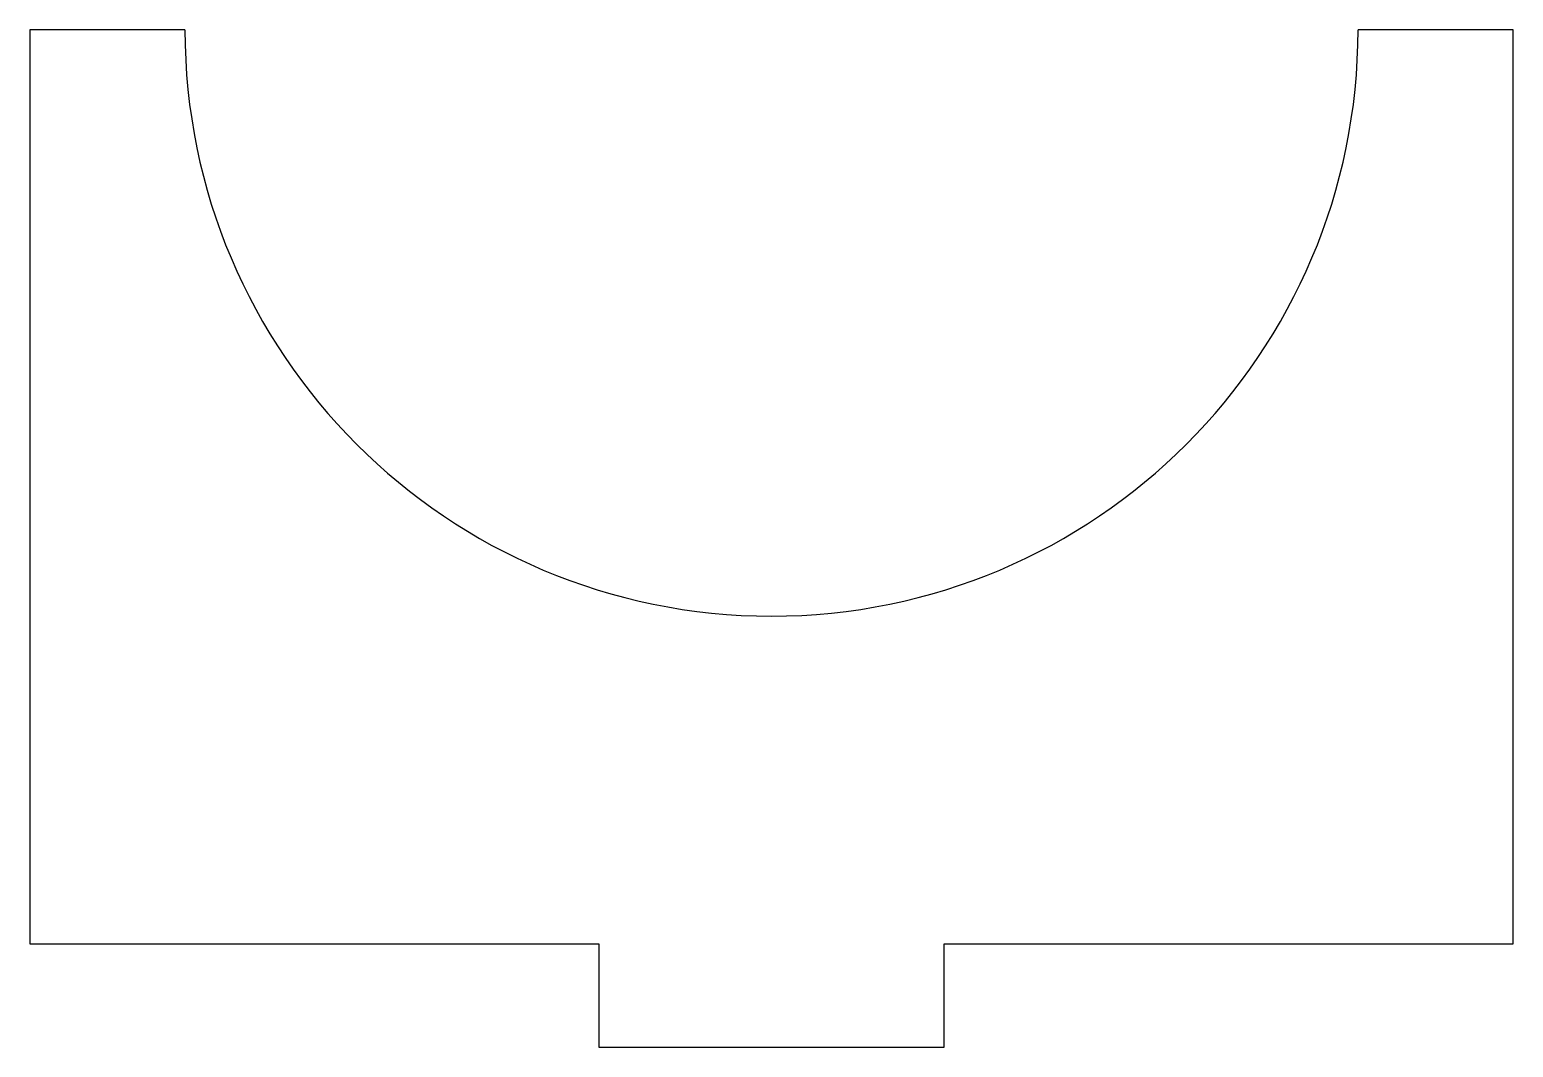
# Model space of a CAD drawing. Header units: millimetres. Extents: x -21.5 to 21.5, y -29.5 to 0.
import ezdxf

# ---------------------------------------------------------------- set-up
doc = ezdxf.new("R2010")
doc.units = ezdxf.units.MM

msp = doc.modelspace()

# ---------------------------------------------------------------- linework, layer by layer
at = {"color": 7, "linetype": 'Continuous', "lineweight": 25}
for p, q in [((-17, 0), (-21.5, 0)), ((-21.5, 0), (-21.5, -26.5)), ((21.5, 0), (17, 0)), ((21.5, -26.5), (21.5, 0)), ((-21.5, -26.5), (-5, -26.5)), ((-5, -26.5), (-5, -29.5)), ((5, -26.5), (21.5, -26.5)), ((5, -29.5), (5, -26.5)), ((-5, -29.5), (5, -29.5))]:
    msp.add_line(p, q, dxfattribs=at)
msp.add_arc((0, 0), 17, 180, 0, dxfattribs=at)

doc.saveas('drawing.dxf')
